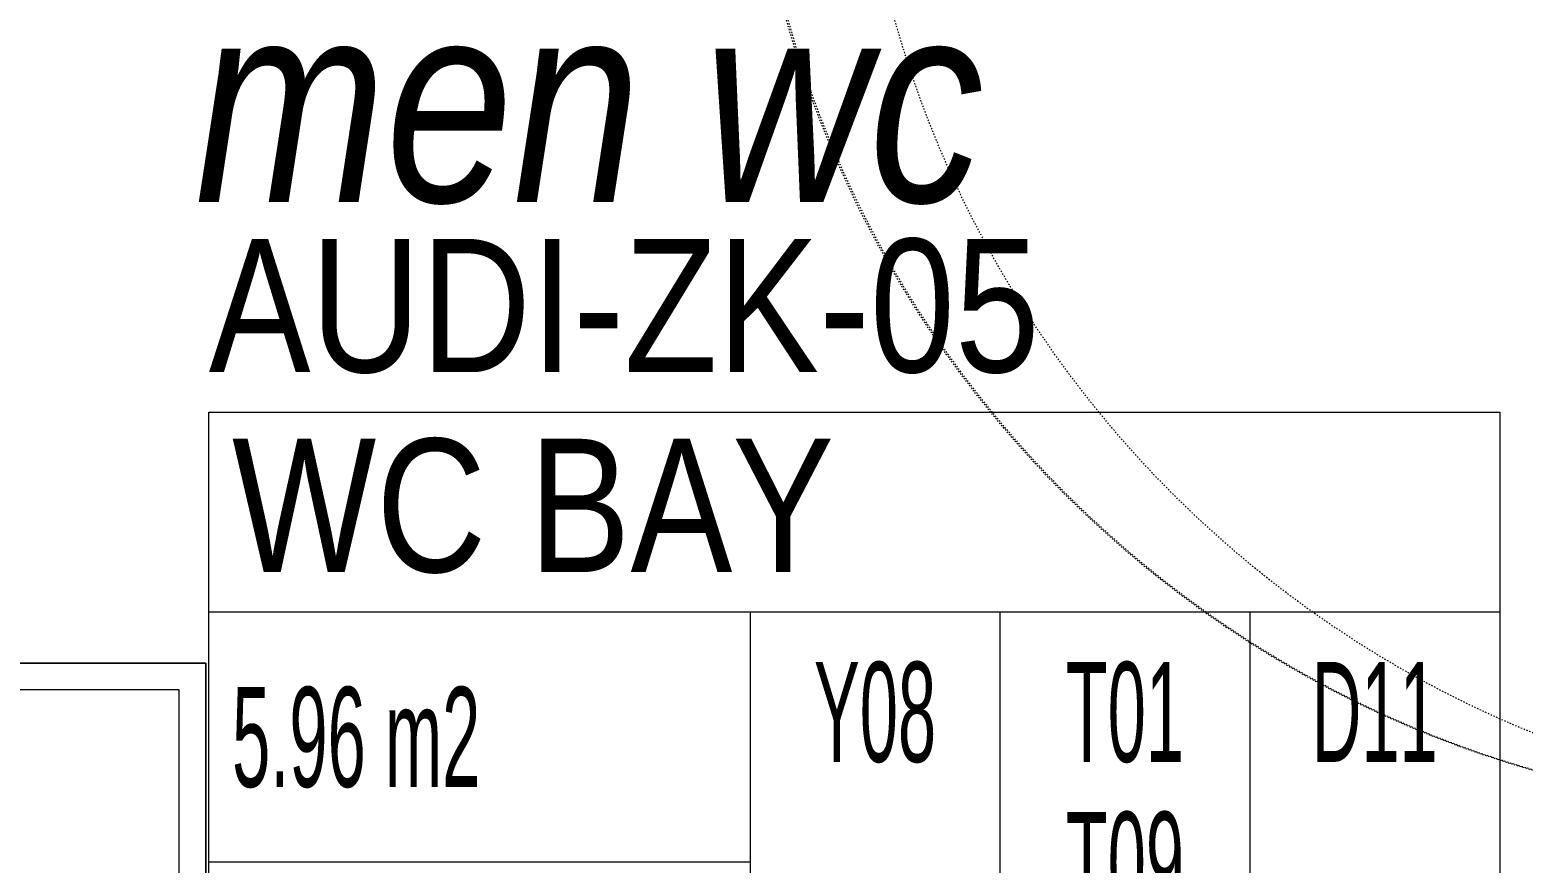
# Model space of a CAD drawing. Extents: x -1133 to 23780, y -1311 to 8245.
# Drawn here: x 1251.3 to 1363.3, y 412 to 474.5 of the extents above; entities that cross this region are included whole.
import ezdxf
from ezdxf.enums import TextEntityAlignment as Align

# ---------------------------------------------------------------- set-up
doc = ezdxf.new("R2010")
doc.units = 0
doc.header["$MEASUREMENT"] = 0
doc.linetypes.add('DOT2', pattern=[0.125, 0, -0.125])
doc.layers.get('0').update_dxf_attribs({"color": 9, "lineweight": 9})
for name, color, linetype, lineweight in [('01', 9, 'Continuous', 9), ('10', 9, 'Continuous', 9), ('14', 9, 'Continuous', 9), ('20', 9, 'DOT2', 9), ('21', 9, 'Continuous', 9), ('35', 9, 'Continuous', 9), ('40', 9, 'Continuous', 9)]:
    doc.layers.add(name, color=color, linetype=linetype, lineweight=lineweight)
doc.styles.add('Arial', font='arial.ttf', dxfattribs={"height": 2.5})
doc.styles.add('MuuM_TEXT-ITALIC', font='ARIALNI.TTF')
doc.styles.add('MuuM_TEXT-STANDART', font='ARIALN.TTF')

# ---------------------------------------------------------------- blocks, each defined once
blk = doc.blocks.new('p-kolon_80x80')
blk.add_lwpolyline([(-40, -40), (40, -40), (40, 40), (-40, 40)], close=True)
blk = doc.blocks.new('0_roomno2')
blk.add_lwpolyline([(19.375, -10.5), (0, -10.5), (0, 0), (19.375, 0)], close=True)
for points in [[(0, -3), (19.375, -3)], [(8.125, -3), (8.125, -10.5)], [(11.875, -3), (11.875, -10.5)], [(15.625, -3), (15.625, -10.5)], [(0, -6.75), (8.125, -6.75)]]:
    blk.add_lwpolyline(points)
at = {"style": 'Arial'}
blk.add_attdef('ODANO', (0, 1.17), '', height=2, dxfattribs=at)
blk.add_attdef('MEKANADI', text='', height=2, dxfattribs=at).set_placement((0.35, -3), align=Align.BOTTOM_LEFT)
at = {"style": 'MuuM_TEXT-STANDART', "width": 0.6}
for tag, p in [('YER01', (10, -4.5)), ('TAVAN01', (13.75, -4.5)), ('DUVAR01', (17.5, -4.5)), ('YER02', (10, -6.75)), ('TAVAN02', (13.75, -6.75)), ('DUVAR02', (17.5, -6.75)), ('YER03', (10, -9)), ('TAVAN03', (13.75, -9)), ('DUVAR03', (17.5, -9))]:
    blk.add_attdef(tag, text='', height=1.5, dxfattribs=at).set_placement(p, align=Align.MIDDLE_CENTER)
for tag, p in [('M2', (0.35, -4.875)), ('TEMIZTAVANYUKSEKLIGI', (1.8, -8.608))]:
    blk.add_attdef(tag, text='', height=1.5, dxfattribs=at).set_placement(p, align=Align.MIDDLE_LEFT)
blk = doc.blocks.new('p-kapı')
at = {"layer": '20'}
blk.add_arc((4.87, -4.6), 81.6, 270.1053, 0, dxfattribs=at)
blk = doc.blocks.new('p-zemin kat')
at = {"layer": '14'}
blk.add_lwpolyline([(1182.5, 427), (1264.5, 427), (1264.5, 345)], dxfattribs=at)
at = {"layer": '35'}
blk.add_lwpolyline([(1387.5, 347), (1264.5, 347), (1264.5, 427), (1184.5, 427), (1184.5, 517), (1387.5, 517)], close=True, dxfattribs=at)
at = {"xscale": -1}
blk.add_blockref('p-kapı', (1391.5, 502), dxfattribs=at)
at = {"layer": '01'}
blk.add_blockref('p-kolon_80x80', (1222.5, 385), dxfattribs=at)
at = {"layer": '21'}
ref = blk.add_blockref('0_roomno2', (1264.71, 445.85), dxfattribs=dict(at, xscale=5, yscale=5, zscale=5))
ref.add_attrib('ODANO', 'AUDI-ZK-05', dxfattribs={"layer": '0', "height": 10, "style": 'MuuM_TEXT-STANDART'}).set_placement((1264.71, 445.85), align=Align.BOTTOM_LEFT)
ref.add_attrib('MEKANADI', 'WC BAY', dxfattribs={"layer": '0', "height": 10, "style": 'MuuM_TEXT-STANDART'}).set_placement((1266.46, 430.85), align=Align.BOTTOM_LEFT)
ref.add_attrib('M2', '5.96 m2', dxfattribs={"layer": '0', "height": 7.5, "style": 'MuuM_TEXT-STANDART', "width": 0.6}).set_placement((1266.46, 421.47), align=Align.MIDDLE_LEFT)
ref.add_attrib('YER01', 'Y08', dxfattribs={"layer": '0', "height": 7.5, "style": 'MuuM_TEXT-STANDART', "width": 0.6}).set_placement((1314.71, 423.35), align=Align.MIDDLE_CENTER)
ref.add_attrib('TAVAN01', 'T01', dxfattribs={"layer": '0', "height": 7.5, "style": 'MuuM_TEXT-STANDART', "width": 0.6}).set_placement((1333.46, 423.35), align=Align.MIDDLE_CENTER)
ref.add_attrib('DUVAR01', 'D11', dxfattribs={"layer": '0', "height": 7.5, "style": 'MuuM_TEXT-STANDART', "width": 0.6}).set_placement((1352.21, 423.35), align=Align.MIDDLE_CENTER)
ref.add_attrib('TAVAN02', 'T09', dxfattribs={"layer": '0', "height": 7.5, "style": 'MuuM_TEXT-STANDART', "width": 0.6}).set_placement((1333.46, 412.1), align=Align.MIDDLE_CENTER)
at = {"layer": '40', "insert": (1293.27, 469.01), "char_height": 15, "width": 335.6561, "attachment_point": 5, "style": 'MuuM_TEXT-ITALIC'}
blk.add_mtext('men wc', dxfattribs=at)

msp = doc.modelspace()

# ---------------------------------------------------------------- block references
at = {"xscale": -1}
for p in [(1391.63, 502), (1399.63, 502)]:
    msp.add_blockref('p-kapı', p, dxfattribs=at)
at = {"layer": '10'}
msp.add_blockref('p-zemin kat', (0, 0), dxfattribs=at)

doc.saveas('drawing.dxf')
